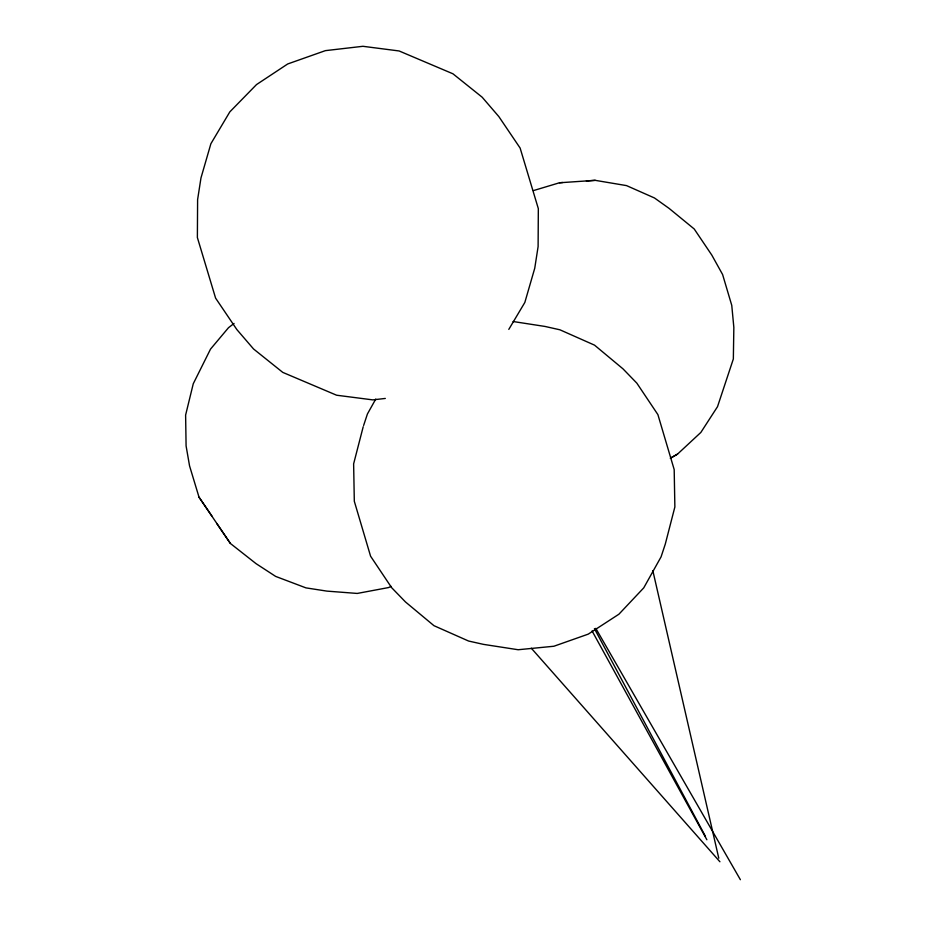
<?xml version="1.0" encoding="UTF-8"?>
<svg xmlns="http://www.w3.org/2000/svg" width="926" height="926" viewBox="0 0 926 926"><rect width="100%" height="100%" fill="white"/><g stroke="black" fill="none" stroke-linecap="round" stroke-linejoin="round"><path stroke-width="1.39" d="M363.212 426.724L353.628 463.857L354.311 501.267L370.585 556.202L391.64 587.674L405.495 601.969L433.97 625.687L468.591 641.035L483.476 644.369L518.166 649.739L553.898 646.244L588.265 634.125L618.904 614.216L643.744 587.86L661.071 556.862L665.285 544.106L674.869 506.973L674.186 469.563L657.9 414.616L636.845 383.156L623.001 368.861L594.527 345.143L559.906 329.795L545.009 326.45L513.108 321.519M363.629 425.451L367.425 413.968L375.748 399.094M508.802 329.39L524.834 302.455L534.742 268.251L538.11 246.571L538.33 208.639L520.123 148.056L498.859 116.607L482.168 97.207L452.941 73.791L399.118 50.965L362.923 46.3L325.396 50.641L287.708 63.963L256.502 84.59L229.822 111.884L210.885 143.727L200.977 177.931L197.608 199.611L197.377 237.542L215.596 298.126L236.859 329.575L253.55 348.975L282.777 372.391L336.601 395.217L372.796 399.882L385.309 398.435M670.297 458.301L677.543 454.099L700.866 432.419L717.523 406.664L733.346 358.964L733.843 327.41L731.76 305.36L722.604 274.524L711.805 255.09L694.211 228.977L669.07 208.373L654.474 197.967L626.52 185.605L595.198 180.339L559.501 182.769L533.434 190.594M234.058 323.452L228.514 327.688L210.515 349.125L193.256 383.769L185.617 415.068L186.091 445.915L189.552 465.871L199.021 497.181L230.377 543.446L256.062 563.656L275.659 576.412L305.927 587.871L326.901 591.112L357.239 593.439L388.515 587.57L391.131 586.389M671.373 457.606L677.543 454.099M559.501 182.769L562.661 182.515M586.378 180.964L595.198 180.339M531.327 648.223L719.919 861.759M199.021 497.181L212.019 516.245M216.8 523.514L230.377 543.446M595.788 628.349L740.383 879.7M592.061 630.907L706.874 839.755M594.423 628.604L705.462 836.398M652.83 570.648L718.773 858.194"/></g></svg>
